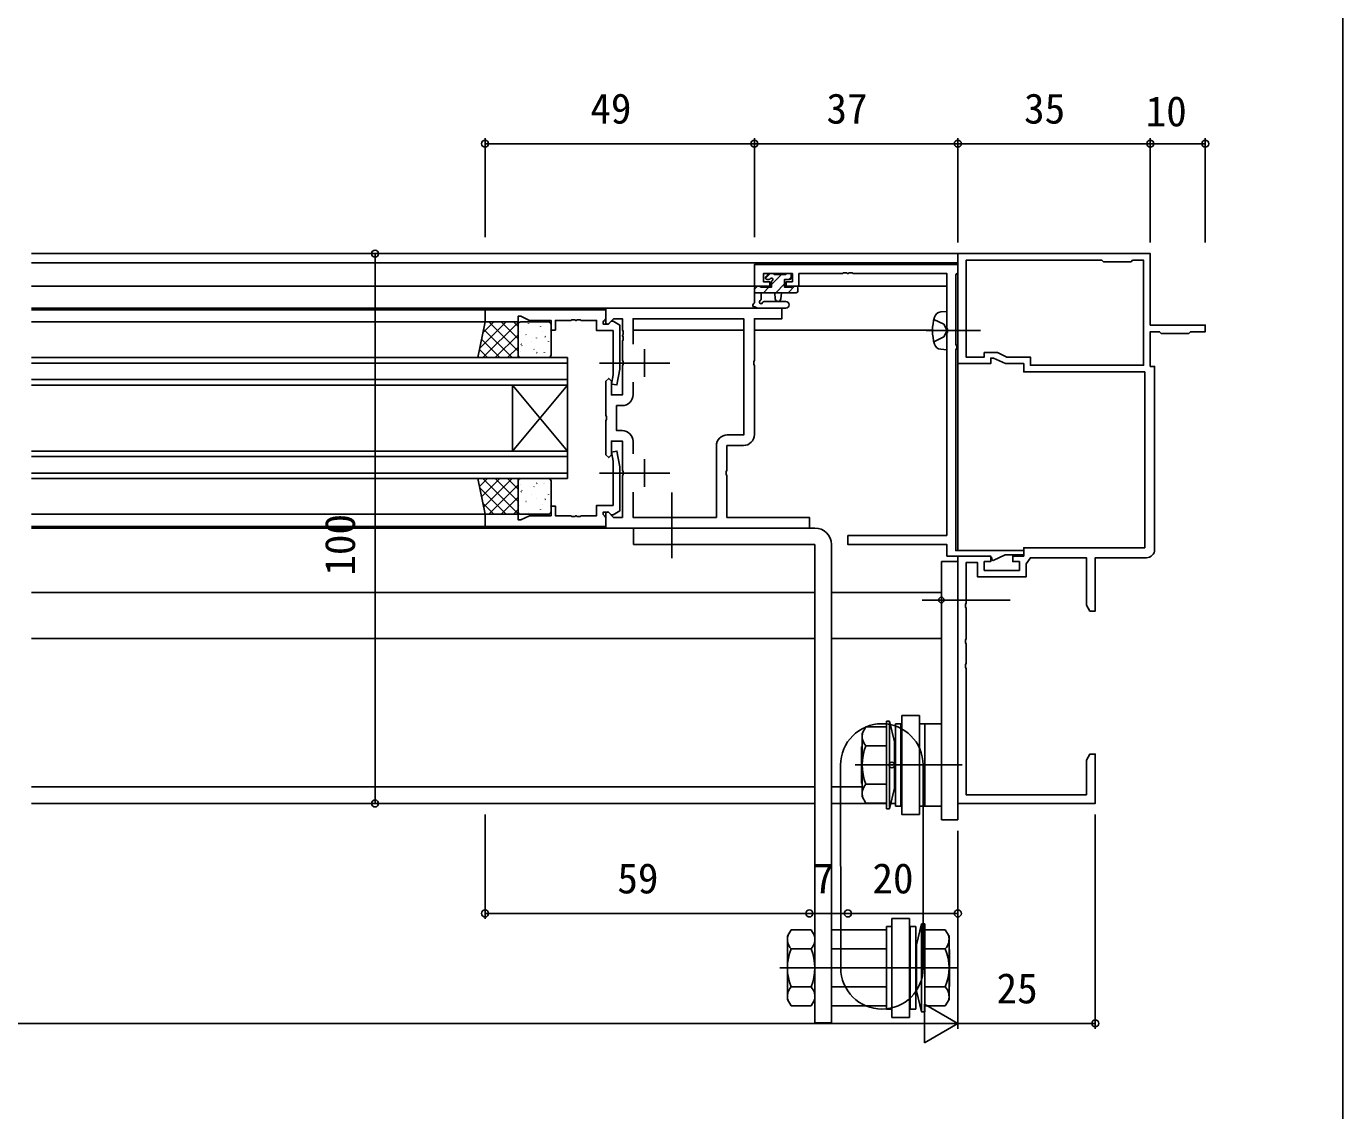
# Model space of a CAD drawing. Units: millimetres, scale not verified. Extents: x -437 to 438, y -344 to 341.
# Drawn here: x 198.9 to 438.3, y -135.6 to 61.6 of the extents above; entities that cross this region are included whole.
import ezdxf
from ezdxf.enums import TextEntityAlignment as Align

# ---------------------------------------------------------------- set-up
doc = ezdxf.new("R2010")
doc.units = ezdxf.units.MM
doc.header["$LTSCALE"] = 2
doc.header["$PDMODE"] = 32
doc.header["$PDSIZE"] = 1
for name, color, linetype in [('0-2_YKK_11', 7, 'Continuous'), ('0-3_YKK_12', 2, 'Continuous'), ('0-4_YKK_13', 4, 'Continuous'), ('0-6_YKK_D', 6, 'Continuous'), ('0-7_YKK_ZWAK', 7, 'Continuous')]:
    doc.layers.add(name, color=color, linetype=linetype)
doc.styles.add('ＭＳ ゴシック', font='')
doc.styles.get('ＭＳ ゴシック').set_extended_font_data('MS Gothic')

msp = doc.modelspace()

# ---------------------------------------------------------------- linework, layer by layer
at = {"layer": '0-2_YKK_11'}
for p, q in [((311.302, -2.101), (311.302, 2.899)), ((313.802, 0.399), (308.802, 0.399)), ((309.232, -3.063), (309.232, -5.331)), ((309.232, -13.871), (309.232, -16.14)), ((311.302, -22.101), (311.302, -17.101)), ((313.802, -19.601), (308.802, -19.601))]:
    msp.add_line(p, q, dxfattribs=at)
for points in [[(404.1, -33.502), (404.1, -0.202), (403.3, -0.202), (403.3, 6.098), (405, 6.098), (405.3, 5.798), (410.3, 5.798), (410.6, 6.098), (413.3, 6.098), (413.3, 7.298), (403.3, 7.298), (403.3, 20.298), (368.3, 20.298), (368.3, 0.298), (374.3, 0.298), (374.3, 1.298), (374.8, 1.298), (376.945, 0.298), (380.3, 0.298), (380.3, -1.202), (402.3, -1.202), (402.3, -33.202), (380.3, -33.202), (380.3, -34.702), (378.3, -34.702), (378.3, -35.702), (379.5, -35.702), (379.5, -37.302), (373.1, -37.302), (373.1, -35.702), (374.3, -35.702), (374.3, -34.702), (368.3, -34.702)], [(366.3, -30.972), (366.3, 5.84), (366.42, 6.023), (366.42, 6.573), (366.3, 6.757), (366.3, 16.668), (349.258, 16.668), (349.075, 16.788), (348.525, 16.788), (348.342, 16.668), (348.258, 16.668), (348.075, 16.788), (347.525, 16.788), (347.342, 16.668), (339.4, 16.668), (339.4, 14.398), (337.1, 14.398), (337.1, 15.198), (338.2, 15.198), (338.2, 16.668), (332.93, 16.668), (332.93, 15.198), (334.1, 15.198), (334.1, 14.398), (331.3, 14.398), (331.3, 18.298), (368.3, 18.298), (368.3, 16.868), (368.115, 16.669), (367.93, 16.469), (367.93, 3.826), (368.015, 3.662), (368.1, 3.498), (368.1, 3.098), (368.015, 2.935), (367.93, 2.771), (367.93, -33.702), (380.3, -33.702), (380.3, -34.502), (376.889, -34.502)], [(331.302, -12.601), (331.302, -0.06), (331.182, 0.124), (331.182, 0.673), (331.302, 0.857), (331.302, 8.469), (336.302, 8.469), (336.302, 10.399), (304.302, 10.399), (304.302, 7.598), (304.672, 7.445), (305.696, 8.469), (307.302, 8.469), (307.302, 6.357), (307.422, 6.173), (307.422, 5.624), (307.302, 5.44), (307.302, 5.357), (307.422, 5.173), (307.422, 4.624), (307.302, 4.44), (307.302, 0.857), (307.422, 0.673), (307.422, 0.124), (307.302, -0.06), (307.302, -5.401), (305.302, -5.401), (305.302, -2.901), (304.802, -2.401), (304.302, -2.901), (304.302, -9.143), (304.422, -9.327), (304.422, -9.876), (304.302, -10.06), (304.302, -16.301), (304.802, -16.801), (305.302, -16.301), (305.302, -13.801), (307.302, -13.801), (307.302, -19.143)], [(326.372, -12.671), (329.372, -12.671), (329.372, 8.469), (309.232, 8.469), (309.232, 3.86)], [(307.232, -7.331), (306.232, -7.331), (306.232, -11.871), (307.232, -11.871)], [(304.302, -29.601), (341.302, -29.601), (341.302, -27.671), (326.302, -27.671), (326.302, -20.06), (326.182, -19.876), (326.182, -19.327), (326.302, -19.143), (326.302, -14.601), (329.302, -14.601)], [(309.232, -23.063), (309.232, -27.671), (324.372, -27.671), (324.372, -14.671)], [(307.302, -19.143), (307.422, -19.327), (307.422, -19.876), (307.302, -20.06), (307.302, -27.671), (305.696, -27.671), (304.672, -26.648), (304.302, -26.801), (304.302, -29.601)], [(376.889, -34.502), (374.719, -35.514), (374.5, -35.374), (374.5, -35.002), (374.2, -34.702), (366.3, -34.702), (366.3, -32.602), (348.3, -32.602), (348.3, -30.972), (366.3, -30.972)], [(368.3, -34.702), (368.3, -79.702), (393.3, -79.702), (393.3, -70.702), (392.33, -70.702), (391.7, -71.793), (391.7, -78.102), (369.8, -78.102), (369.8, -55.16), (369.68, -54.977), (369.68, -54.427), (369.8, -54.243), (369.8, -50.66), (369.68, -50.477), (369.68, -49.927), (369.8, -49.743), (369.8, -44.16), (369.68, -43.977), (369.68, -43.427), (369.8, -43.243), (369.8, -35.902), (371.9, -35.902), (371.9, -38.502), (380.7, -38.502), (380.7, -36.144), (381.5, -35.002), (391.7, -35.002), (391.7, -43.61), (392.33, -44.702), (393.3, -44.702), (393.3, -35.002), (402.6, -35.002)]]:
    msp.add_lwpolyline(points, dxfattribs=at)
for points in [[(394.5, 19.098), (369.8, 19.098), (369.8, 1.498), (373.1, 1.498), (373.1, 2.298), (375.495, 2.298), (377.211, 1.498), (381.5, 1.498), (381.5, -0.002), (402.1, -0.002), (402.1, 19.098), (400.1, 19.098), (399.8, 18.798), (394.8, 18.798)], [(282.302, 10.098), (304.302, 10.098), (304.302, 8.468), (304.002, 8.168), (303.802, 7.968), (303.802, 7.498), (304.752, 7.498), (305.252, 7.998), (305.589, 7.998), (306.802, 7.298), (306.802, -0.71), (306.294, -3.588), (305.309, -3.415), (305.602, -1.757), (305.602, 6.298), (302.602, 6.298), (302.602, 8.168), (299.81, 8.168), (299.627, 8.288), (299.077, 8.288), (298.893, 8.168), (298.81, 8.168), (298.627, 8.288), (298.077, 8.288), (297.893, 8.168), (295.102, 8.168), (295.102, 6.398), (294.302, 6.398), (294.302, 8.168), (290.367, 8.168), (288.802, 8.898), (288.302, 8.898), (288.302, 7.898), (282.302, 7.898)], [(282.302, -29.301), (304.302, -29.301), (304.302, -27.671), (304.002, -27.371), (303.802, -27.171), (303.802, -26.701), (304.752, -26.701), (305.252, -27.201), (305.589, -27.201), (306.802, -26.501), (306.802, -18.493), (306.294, -15.615), (305.309, -15.788), (305.602, -17.447), (305.602, -25.501), (302.602, -25.501), (302.602, -27.371), (299.81, -27.371), (299.627, -27.491), (299.077, -27.491), (298.893, -27.371), (298.81, -27.371), (298.627, -27.491), (298.077, -27.491), (297.893, -27.371), (295.102, -27.371), (295.102, -25.601), (294.302, -25.601), (294.302, -27.371), (290.367, -27.371), (288.802, -28.101), (288.302, -28.101), (288.302, -27.101), (282.302, -27.101)]]:
    msp.add_lwpolyline(points, close=True, dxfattribs=at)
for centre, radius, start, end in [((307.232, -5.331), 2, 270.00001, 359.99999), ((307.232, -13.871), 2, 0.00001, 89.99999), ((326.372, -14.671), 2, 90.00001, 179.99999), ((329.302, -12.601), 2, 270.00001, 359.99999), ((402.6, -33.502), 1.5, 270, 0)]:
    msp.add_arc(centre, radius, start, end, dxfattribs=at)
at = {"layer": '0-3_YKK_12'}
for p, q in [((199.8, 20.298), (368.3, 20.298)), ((368.3, -33.702), (368.3, 20.298)), ((199.8, 18.598), (368.3, 18.598)), ((199.8, 14.398), (331.6, 14.398)), ((338.9, 14.398), (366.3, 14.398)), ((199.8, 10.396), (304.502, 10.396)), ((199.8, 10.096), (282.602, 10.096)), ((199.8, 7.896), (282.302, 7.896)), ((309.232, 6.398), (329.372, 6.398)), ((331.302, 6.398), (363.704, 6.398)), ((199.8, 1.399), (297.299, 1.399)), ((199.8, 0.399), (297.299, 0.399)), ((297.299, -3.601), (297.299, 1.399)), ((199.8, -2.601), (297.299, -2.601)), ((199.8, -3.601), (297.299, -3.601)), ((297.299, -3.601), (287.299, -15.601)), ((297.299, -15.601), (287.299, -3.601)), ((287.307, -3.601), (287.307, -15.601)), ((297.299, -3.601), (297.299, -15.601)), ((199.8, -15.601), (297.299, -15.601)), ((199.8, -16.601), (297.299, -16.601)), ((297.299, -20.601), (297.299, -15.601)), ((199.8, -19.601), (297.299, -19.601)), ((199.8, -20.601), (297.299, -20.601)), ((199.8, -27.103), (282.302, -27.103)), ((199.8, -29.303), (282.602, -29.303)), ((199.8, -29.604), (304.502, -29.604)), ((368.3, -79.702), (368.3, -36.402)), ((342.3, -41.302), (199.8, -41.302)), ((365.3, -41.302), (345.3, -41.302)), ((342.3, -49.702), (199.8, -49.702)), ((365.3, -49.702), (345.3, -49.702)), ((342.3, -76.702), (199.8, -76.702)), ((350.9, -76.702), (345.3, -76.702)), ((342.3, -79.702), (199.8, -79.702)), ((355.3, -79.702), (345.3, -79.702)), ((356.95, -79.702), (356.127, -79.702))]:
    msp.add_line(p, q, dxfattribs=at)
at = {"layer": '0-4_YKK_13'}
for p, q in [((331.88, 14.398), (331.3, 13.818)), ((332.2, 14.398), (331.6, 14.398)), ((334.18, 16.698), (333.309, 15.827)), ((333.888, 16.61), (333.388, 16.11)), ((333.6, 15.598), (333.939, 15.598)), ((334.7, 16.698), (334.1, 16.698)), ((336.225, 16.498), (334.4, 14.673)), ((337, 16.498), (334.9, 16.498)), ((336.8, 14.828), (335.17, 13.198)), ((337.7, 16.698), (337.2, 16.698)), ((338.616, 14.398), (337.416, 13.198)), ((338, 16.028), (337.57, 15.598)), ((338, 15.898), (338, 16.398)), ((338.9, 14.398), (338.3, 14.398)), ((331.3, 14.098), (331.3, 11.418)), ((331.3, 13.198), (338.9, 13.198)), ((332.5, 12.018), (332.5, 13.198)), ((333.925, 14.198), (332.925, 13.198)), ((335, 13.198), (335.102, 12.054)), ((336.2, 13.198), (336.098, 12.054)), ((339.2, 13.498), (339.2, 14.098)), ((337.028, 10.398), (331.866, 10.398)), ((337.028, 11.598), (333.067, 11.601)), ((366.3, 9.798), (365.181, 9.7)), ((366.3, 9.798), (366.3, 2.798)), ((281.302, 3.046), (286.155, 7.899)), ((281.884, 5.873), (283.91, 7.899)), ((281.9, 1.399), (288.302, 7.8)), ((282.967, 7.899), (288.302, 2.564)), ((285.212, 7.899), (288.302, 4.809)), ((287.457, 7.899), (288.302, 7.054)), ((288.302, 1.899), (288.302, 7.399)), ((288.802, 7.899), (293.802, 7.899)), ((290.2, 7.623), (290.176, 7.666)), ((294.302, 7.399), (294.302, 1.899)), ((282.032, 6.589), (287.222, 1.399)), ((284.145, 1.399), (288.302, 5.555)), ((288.518, 6.22), (288.511, 6.226)), ((289.768, 5.546), (289.744, 5.59)), ((291.658, 4.955), (291.634, 4.999)), ((292.392, 6.979), (292.368, 7.023)), ((292.706, 6.064), (292.699, 6.071)), ((293.283, 5.153), (293.194, 5.2)), ((294.282, 6.388), (294.258, 6.432)), ((362.547, 6.298), (372.43, 6.298)), ((281.265, 2.866), (282.732, 1.399)), ((281.648, 4.728), (284.977, 1.399)), ((286.39, 1.399), (288.302, 3.31)), ((288.703, 2.459), (288.696, 2.465)), ((288.907, 3.77), (288.819, 3.817)), ((289.034, 3.521), (289.01, 3.565)), ((290.686, 4.278), (290.679, 4.285)), ((291.225, 2.878), (291.201, 2.922)), ((293.849, 4.312), (293.825, 4.356)), ((366.3, 2.798), (365.181, 2.896)), ((288.601, 1.445), (288.578, 1.489)), ((293.802, 1.399), (288.802, 1.399)), ((291.758, 2.264), (291.67, 2.31)), ((292.891, 2.303), (292.883, 2.31)), ((293.115, 2.287), (293.091, 2.331)), ((315.902, 0.399), (303.102, 0.399)), ((281.265, -22.069), (282.732, -20.601)), ((281.648, -23.93), (284.977, -20.601)), ((281.9, -20.601), (288.302, -27.003)), ((282.032, -25.792), (287.222, -20.601)), ((284.145, -20.601), (288.302, -24.758)), ((286.39, -20.601), (288.302, -22.513)), ((288.302, -21.101), (288.302, -26.601)), ((288.601, -20.647), (288.578, -20.691)), ((293.802, -20.601), (288.802, -20.601)), ((291.758, -21.466), (291.67, -21.513)), ((292.891, -21.506), (292.883, -21.512)), ((293.115, -21.49), (293.091, -21.533)), ((294.302, -26.601), (294.302, -21.101)), ((315.902, -19.601), (303.102, -19.601)), ((281.302, -22.248), (286.155, -27.101)), ((282.967, -27.101), (288.302, -21.767)), ((288.703, -21.661), (288.696, -21.668)), ((288.907, -22.973), (288.819, -23.02)), ((289.034, -22.724), (289.01, -22.768)), ((290.686, -23.481), (290.679, -23.487)), ((291.225, -22.081), (291.201, -22.125)), ((293.849, -23.514), (293.825, -23.558)), ((316.3, -35.102), (316.3, -23.172)), ((281.884, -25.076), (283.91, -27.101)), ((285.212, -27.101), (288.302, -24.012)), ((287.457, -27.101), (288.302, -26.257)), ((288.518, -25.422), (288.511, -25.429)), ((289.768, -24.749), (289.744, -24.793)), ((291.658, -24.157), (291.634, -24.201)), ((292.392, -26.182), (292.368, -26.226)), ((292.706, -25.267), (292.699, -25.273)), ((293.283, -24.356), (293.194, -24.402)), ((294.282, -25.591), (294.258, -25.635)), ((288.802, -27.101), (293.802, -27.101)), ((290.2, -26.825), (290.176, -26.869)), ((309.3, -29.602), (342.3, -29.602)), ((309.3, -32.602), (309.3, -29.602)), ((342.3, -32.602), (309.3, -32.602)), ((342.3, -32.602), (342.3, -119.602)), ((345.3, -119.602), (345.3, -32.602)), ((365.3, -82.701), (365.3, -35.701)), ((365.3, -35.701), (368.3, -35.701)), ((368.3, -35.701), (368.3, -82.701)), ((377.8, -42.701), (361.8, -42.701)), ((358.1, -63.701), (361.3, -63.701)), ((361.3, -63.701), (361.3, -81.701)), ((351.58, -65.773), (350.9, -66.951)), ((350.9, -66.951), (350.9, -78.451)), ((355.3, -65.773), (351.58, -65.773)), ((355.3, -80.701), (355.3, -64.701)), ((355.3, -64.701), (355.9, -64.701)), ((355.9, -80.701), (355.9, -64.701)), ((355.9, -64.701), (356.8, -68.501)), ((356.95, -65.201), (356.95, -80.201)), ((356.95, -65.201), (357.95, -65.201)), ((357.95, -65.201), (357.95, -80.201)), ((361.3, -65.201), (365.3, -65.201)), ((362.3, -80.201), (362.3, -65.201)), ((350.8, -69.378), (350.9, -69.278)), ((350.8, -69.378), (350.8, -76.025)), ((355.3, -69.237), (351.58, -69.237)), ((356.8, -68.501), (356.8, -76.901)), ((347, -109.606), (346.981, -72.701)), ((349.6, -72.701), (369.1, -72.701)), ((362, -109.598), (361.98, -72.697)), ((350.8, -76.025), (350.9, -76.125)), ((355.3, -76.165), (351.58, -76.165)), ((351.58, -79.629), (350.9, -78.451)), ((356.8, -76.901), (355.9, -80.701)), ((351.58, -79.629), (355.3, -79.629)), ((355.9, -80.701), (355.3, -80.701)), ((357.95, -80.201), (356.95, -80.201)), ((365.3, -80.201), (361.3, -80.201)), ((368.3, -82.701), (365.3, -82.701)), ((337.98, -102.673), (337.3, -103.852)), ((345.3, -102.673), (345.3, -116.53)), ((345.3, -102.673), (355.3, -102.673)), ((355.3, -102.102), (356.3, -102.102)), ((355.3, -102.102), (355.3, -117.102)), ((356.3, -100.602), (359.5, -100.602)), ((356.3, -118.602), (356.3, -100.602)), ((359.5, -100.602), (359.5, -118.602)), ((360.65, -102.102), (359.65, -102.102)), ((359.65, -102.102), (359.65, -117.102)), ((360.65, -102.102), (360.65, -117.102)), ((361.7, -101.602), (360.8, -105.402)), ((362.3, -101.602), (361.7, -101.602)), ((361.7, -117.602), (361.7, -101.602)), ((362.3, -117.602), (362.3, -101.602)), ((362.3, -102.673), (366.02, -102.673)), ((366.02, -102.673), (366.7, -103.852)), ((337.3, -103.852), (337.3, -115.352)), ((366.7, -103.852), (366.7, -115.352)), ((337.98, -106.138), (341.62, -106.138)), ((355.3, -106.138), (345.3, -106.138)), ((360.8, -105.402), (360.8, -113.802)), ((362.3, -106.138), (366.02, -106.138)), ((366.8, -106.278), (366.7, -106.178)), ((366.8, -106.278), (366.8, -112.925)), ((335.9, -109.602), (368.2, -109.602)), ((337.98, -113.066), (341.62, -113.066)), ((345.3, -113.066), (355.3, -113.066)), ((362.3, -113.066), (366.02, -113.066)), ((366.8, -112.925), (366.7, -113.025)), ((337.98, -116.53), (337.3, -115.352)), ((341.62, -116.53), (337.98, -116.53)), ((341.62, -116.53), (342.3, -115.352)), ((355.3, -116.53), (345.3, -116.53)), ((356.3, -117.102), (355.3, -117.102)), ((359.65, -117.102), (360.65, -117.102)), ((366.02, -116.53), (362.3, -116.53)), ((366.02, -116.53), (366.7, -115.352)), ((345.3, -119.602), (342.3, -119.602)), ((359.5, -118.602), (356.3, -118.602))]:
    msp.add_line(p, q, dxfattribs=at)
for points in [[(334.4, 15.137), (334.4, 14.198), (332.4, 14.198)], [(338.1, 14.198), (336.8, 14.198), (336.8, 15.598), (337.7, 15.598)], [(363.937, 8.348), (365.752, 7.443), (366.361, 6.298)], [(363.937, 4.248), (365.752, 5.153), (366.361, 6.298)], [(361.3, -81.701), (358.1, -81.701), (358.1, -63.701)], [(337.98, -102.673), (341.62, -102.673), (342.3, -103.852)], [(360.8, -113.802), (361.7, -117.602), (362.3, -117.602)]]:
    msp.add_lwpolyline(points, dxfattribs=at)
for points in [[(280.962, 1.399), (282.302, 7.899), (288.302, 7.899), (288.302, 1.399)], [(280.962, -20.601), (282.302, -27.101), (288.302, -27.101), (288.302, -20.601)]]:
    msp.add_lwpolyline(points, close=True, dxfattribs=at)
for centre, radius, start, end in [((331.6, 14.098), 0.3, 90, 180), ((332.2, 14.198), 0.2, 0, 90), ((333.6, 15.898), 0.3, 135, 270), ((334.1, 16.398), 0.3, 90, 135), ((333.939, 15.898), 0.3, 270, 326.94427), ((334.4, 15.598), 0.25, 303.05573, 146.94427), ((334.7, 15.137), 0.3, 123.05573, 180), ((334.7, 16.498), 0.2, 0, 90), ((337.2, 16.498), 0.2, 90, 180), ((337.7, 16.398), 0.3, 0, 90), ((337.7, 15.898), 0.3, 270, 0), ((338.3, 14.198), 0.2, 90, 180), ((338.9, 14.098), 0.3, 0, 90), ((332.2, 12.018), 0.3, 300, 0), ((335.6, 12.098), 0.5, 185.09207, 354.90793), ((338.9, 13.498), 0.3, 270, 0), ((331.3, 10.898), 0.3, 120, 280.52878), ((331, 11.418), 0.3, 300, 0), ((331.41, 10.308), 0.3, 40.52878, 100.52878), ((331.866, 10.698), 0.3, 220.52878, 270), ((332.5, 11.498), 0.3, 120, 340.81024), ((333.067, 11.301), 0.3, 89.95977, 160.81024), ((337.028, 10.998), 0.6, 269.95977, 89.95977), ((365.294, 8.405), 1.3, 95, 164.11915), ((288.802, 7.399), 0.5, 90, 180), ((293.802, 7.399), 0.5, 0, 90), ((372.7, 6.298), 9, 164.11915, 195.88085), ((365.294, 4.191), 1.3, 195.88085, 265), ((288.802, 1.899), 0.5, 180, 270), ((293.802, 1.899), 0.5, 270, 0), ((288.802, -21.101), 0.5, 90, 180), ((293.802, -21.101), 0.5, 0, 90), ((288.802, -26.601), 0.5, 180, 270), ((293.802, -26.601), 0.5, 270, 0), ((342.3, -32.602), 3, 0, 90), ((354.48, -72.701), 7.5, 0.02936, 180.02936), ((353.445, -67.505), 2.545, 162.88329, 222.88329), ((360.061, -72.701), 9.161, 157.78069, 202.21931), ((353.445, -77.897), 2.545, 137.11671, 197.11671), ((339.845, -104.406), 2.545, 162.88329, 222.88329), ((339.755, -104.406), 2.545, 317.11671, 17.11671), ((364.155, -104.406), 2.545, 317.11671, 17.11671), ((346.461, -109.602), 9.161, 157.78069, 202.21931), ((333.139, -109.602), 9.161, 337.78069, 22.21931), ((357.539, -109.602), 9.161, 337.78069, 22.21931), ((354.5, -109.602), 7.5, 180.02936, 0.02936), ((339.845, -114.798), 2.545, 137.11671, 197.11671), ((339.755, -114.798), 2.545, 342.88329, 42.88329), ((364.155, -114.798), 2.545, 342.88329, 42.88329)]:
    msp.add_arc(centre, radius, start, end, dxfattribs=at)
for p in [(365.3, -42.701), (356.3, -72.701)]:
    msp.add_point(p, dxfattribs=at)
at = {"layer": '0-6_YKK_D'}
for p, q in [((282.3, 23.298), (282.3, 41.298)), ((331.3, 23.298), (331.3, 41.298)), ((331.3, 23.298), (331.3, 41.298)), ((368.3, 22.298), (368.3, 41.298)), ((368.3, 23.298), (368.3, 41.298)), ((403.3, 22.298), (403.3, 41.298)), ((403.3, 22.298), (403.3, 41.298)), ((413.3, 22.298), (413.3, 41.298)), ((282.3, 40.298), (331.3, 40.298)), ((331.3, 40.298), (368.3, 40.298)), ((368.3, 40.298), (403.3, 40.298)), ((403.3, 40.298), (413.3, 40.298)), ((279.302, 20.298), (261.302, 20.298)), ((262.302, -79.702), (262.302, 20.298)), ((279.302, -79.702), (261.302, -79.702)), ((282.3, -81.702), (282.3, -100.702)), ((393.3, -81.702), (393.3, -120.702)), ((368.3, -84.701), (368.3, -120.702)), ((368.3, -84.701), (368.3, -120.702)), ((368.3, -84.701), (368.3, -100.702)), ((341.3, -99.702), (282.3, -99.702)), ((368.3, -119.702), (362.238, -116.202)), ((362.238, -116.202), (362.238, -123.202)), ((35.3, -119.702), (361.3, -119.702)), ((368.3, -119.702), (356.176, -119.702)), ((368.3, -119.702), (362.238, -123.202)), ((393.3, -119.702), (368.3, -119.702))]:
    msp.add_line(p, q, dxfattribs=at)
msp.add_lwpolyline([(368.3, -99.702), (348.3, -99.702), (341.3, -99.702)], dxfattribs=at)
for centre in [(282.3, 40.298), (331.3, 40.298), (331.3, 40.298), (368.3, 40.298), (368.3, 40.298), (403.3, 40.298), (403.3, 40.298), (413.3, 40.298), (262.302, 20.298), (262.302, -79.702), (282.3, -99.702), (341.3, -99.702), (341.3, -99.702), (348.3, -99.702), (348.3, -99.702), (368.3, -99.702), (393.3, -119.702)]:
    msp.add_circle(centre, 0.637, dxfattribs=at)
at = {"layer": '0-7_YKK_ZWAK'}
msp.add_lwpolyline([(-436.7, -343.7), (438.3, -343.7), (438.3, 306.3)], dxfattribs=at)

# ---------------------------------------------------------------- texts
at = {"layer": '0-6_YKK_D', "style": 'ＭＳ ゴシック'}
for s, p in [('49', (301.452, 42.298)), ('37', (344.409, 42.298)), ('35', (380.345, 42.298)), ('10', (402.462, 41.798)), ('59', (306.367, -97.702)), ('7', (342.051, -97.702)), ('20', (352.76, -97.702)), ('25', (375.345, -117.702))]:
    msp.add_text(s, height=5.499, dxfattribs=at).set_placement(p, align=Align.BOTTOM_LEFT)
msp.add_text('100', height=5.499, rotation=90, dxfattribs=at).set_placement((260.302, -38.267), align=Align.BOTTOM_LEFT)

doc.saveas('drawing.dxf')
